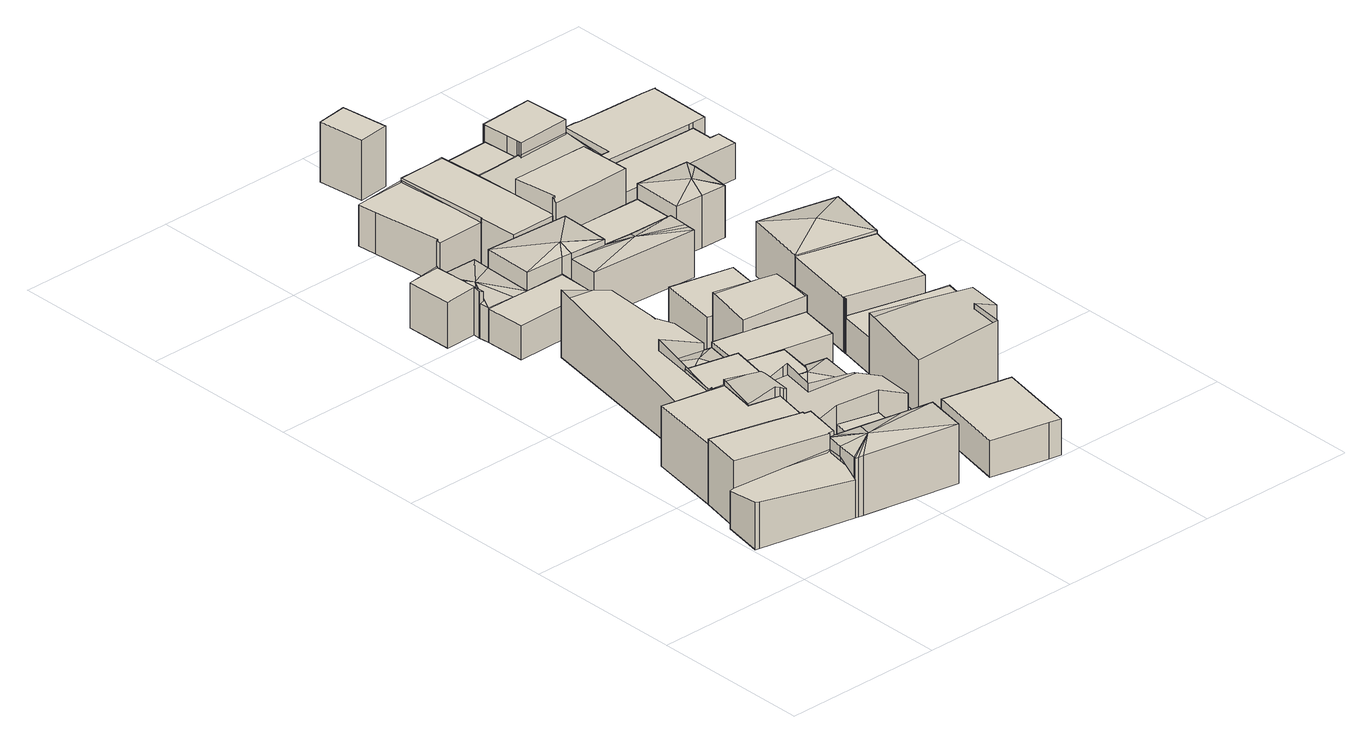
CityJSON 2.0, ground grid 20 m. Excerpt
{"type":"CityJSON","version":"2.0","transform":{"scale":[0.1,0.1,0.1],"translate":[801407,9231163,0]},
"CityObjects":{
"building1":{"type":"Building","attributes":{"Building Type":"Residential","Roof Shape":"gable","Roof Material":"Concrete Glazed Tile","Roof Material Code":1,"Roof Direction":"west","Building Height":4.72,"Roof Slope":28.1,"Footprint Area":63.86,"Solar PV Capacity Low":8,"Solar PV Capacity High":10.5,"Solar Annual Energy Low":11529,"Solar Annual Energy High":15194,"Suitable PV Area":47.73},"geometry":[{"type":"MultiSurface","lod":"2.2","boundaries":[[[0,1,2,3,4,5,6]],[[6,5,7,8]],[[5,4,9,7]],[[4,3,10,9]],[[3,2,11,10]],[[2,1,12,11]],[[1,0,13,12]],[[0,6,8,13]],[[8,7,9,10,11,12,13]]]}]},
"building2":{"type":"Building","attributes":{"Building Type":"Residential","Roof Shape":"shed","Roof Material":"Concrete Glazed Tile","Roof Material Code":1,"Roof Direction":"west","Building Height":7.9,"Roof Slope":19.7,"Footprint Area":66.65,"Solar PV Capacity Low":8.34,"Solar PV Capacity High":10.96,"Solar Annual Energy Low":12033,"Solar Annual Energy High":15858,"Suitable PV Area":49.82},"geometry":[{"type":"MultiSurface","lod":"2.2","boundaries":[[[14,15,16,17,18,19,20,2,1,21]],[[21,1,22,23]],[[1,2,24,22]],[[2,20,25,24]],[[20,19,26,25]],[[19,18,27,26]],[[18,17,28,27]],[[17,16,29,28]],[[16,15,30,29]],[[15,14,31,30]],[[14,21,23,31]],[[23,22,24,25,26,27,28,29,30,31]]]}]},
"building3":{"type":"Building","attributes":{"Building Type":"Residential","Roof Shape":"flat","Roof Material":"Concrete Glazed Tile","Roof Material Code":1,"Roof Direction":"west","Building Height":7.52,"Roof Slope":6.8,"Footprint Area":92.76,"Solar PV Capacity Low":11.61,"Solar PV Capacity High":15.25,"Solar Annual Energy Low":16748,"Solar Annual Energy High":22072,"Suitable PV Area":69.34},"geometry":[{"type":"MultiSurface","lod":"2.2","boundaries":[[[17,32,33,34,35,36,37,38,20,19]],[[19,20,39,40]],[[20,38,41,39]],[[38,37,42,41]],[[37,36,43,42]],[[36,35,44,43]],[[35,34,45,44]],[[34,33,46,45]],[[33,32,47,46]],[[32,17,48,47]],[[17,19,40,48]],[[40,39,41,42,43,44,45,46,47,48]]]}]},
"building4":{"type":"Building","attributes":{"Building Type":"Residential","Roof Shape":"gable","Roof Material":"Concrete Glazed Tile","Roof Material Code":1,"Roof Direction":"west","Building Height":7.71,"Roof Slope":27.5,"Footprint Area":23.83,"Solar PV Capacity Low":2.98,"Solar PV Capacity High":3.92,"Solar Annual Energy Low":4302,"Solar Annual Energy High":5669,"Suitable PV Area":17.81},"geometry":[{"type":"MultiSurface","lod":"2.2","boundaries":[[[49,35,34,33,32,50,51,52,53]],[[53,52,54,55]],[[52,51,56,54]],[[51,50,57,56]],[[50,32,58,57]],[[32,33,59,58]],[[33,34,60,59]],[[34,35,61,60]],[[35,49,62,61]],[[49,53,55,62]],[[55,54,56,57,58,59,60,61,62]]]}]},
"building5":{"type":"Building","attributes":{"Building Type":"Residential","Roof Shape":"hip","Roof Material":"Clay Tile Shingle","Roof Material Code":3,"Roof Direction":"west","Building Height":7.44,"Roof Slope":20.8,"Footprint Area":70.26,"Solar PV Capacity Low":8.8,"Solar PV Capacity High":11.55,"Solar Annual Energy Low":12684,"Solar Annual Energy High":16717,"Suitable PV Area":52.52},"geometry":[{"type":"MultiSurface","lod":"2.2","boundaries":[[[63,64,14,21,1,0,65,6,66,67,68,69]],[[69,68,70,71]],[[68,67,72,70]],[[67,66,73,72]],[[66,6,74,73]],[[6,65,75,74]],[[65,0,76,75]],[[0,1,77,76]],[[1,21,78,77]],[[21,14,79,78]],[[14,64,80,79]],[[64,63,81,80]],[[63,69,71,81]],[[71,70,82]],[[70,72,82]],[[72,73,82]],[[73,74,82]],[[74,75,82]],[[75,76,82]],[[76,77,82]],[[77,78,82]],[[78,79,82]],[[79,80,82]],[[80,81,82]],[[81,71,82]]]}]},
"building6":{"type":"Building","attributes":{"Building Type":"Residential","Roof Shape":"shed","Roof Material":"Concrete Glazed Tile","Roof Material Code":1,"Roof Direction":"west","Building Height":7.47,"Roof Slope":15,"Footprint Area":32.42,"Solar PV Capacity Low":4.06,"Solar PV Capacity High":5.33,"Solar Annual Energy Low":5853,"Solar Annual Energy High":7714,"Suitable PV Area":24.23},"geometry":[{"type":"MultiSurface","lod":"2.2","boundaries":[[[83,84,85,86,36,35,49,53]],[[53,49,87,88]],[[49,35,89,87]],[[35,36,90,89]],[[36,86,91,90]],[[86,85,92,91]],[[85,84,93,92]],[[84,83,94,93]],[[83,53,88,94]],[[88,87,89,90,91,92,93,94]]]}]},
"building7":{"type":"Building","attributes":{"Building Type":"Residential","Roof Shape":"shed","Roof Material":"Concrete Glazed Tile","Roof Material Code":1,"Roof Direction":"west","Building Height":5.01,"Roof Slope":18.8,"Footprint Area":24.8,"Solar PV Capacity Low":3.1,"Solar PV Capacity High":4.08,"Solar Annual Energy Low":4477,"Solar Annual Energy High":5900,"Suitable PV Area":18.53},"geometry":[{"type":"MultiSurface","lod":"2.2","boundaries":[[[64,63,95,96]],[[96,95,97,98]],[[95,63,99,97]],[[63,64,100,99]],[[64,96,98,100]],[[98,97,99,100]]]}]},
"building8":{"type":"Building","attributes":{"Building Type":"Residential","Roof Shape":"gable","Roof Material":"Concrete Aluminum Tile","Roof Material Code":2,"Roof Direction":"west","Building Height":5.83,"Roof Slope":32.6,"Footprint Area":135.89,"Solar PV Capacity Low":17.01,"Solar PV Capacity High":22.35,"Solar Annual Energy Low":24534,"Solar Annual Energy High":32334,"Suitable PV Area":101.58},"geometry":[{"type":"MultiSurface","lod":"2.2","boundaries":[[[86,85,84,101,102,103,104,105,106,37,36]],[[36,37,107,108]],[[37,106,109,107]],[[106,105,110,109]],[[105,104,111,110]],[[104,103,112,111]],[[103,102,113,112]],[[102,101,114,113]],[[101,84,115,114]],[[84,85,116,115]],[[85,86,117,116]],[[86,36,108,117]],[[108,107,109,110,111,112,113,114,115,116,117]]]}]},
"building9":{"type":"Building","attributes":{"Building Type":"Residential","Roof Shape":"hip","Roof Material":"Concrete Aluminum Tile","Roof Material Code":2,"Roof Direction":"west","Building Height":5.46,"Roof Slope":24.9,"Footprint Area":34.94,"Solar PV Capacity Low":4.38,"Solar PV Capacity High":5.75,"Solar Annual Energy Low":6309,"Solar Annual Energy High":8315,"Suitable PV Area":26.12},"geometry":[{"type":"MultiSurface","lod":"2.2","boundaries":[[[102,101,84,83,118]],[[118,83,119,120]],[[83,84,121,119]],[[84,101,122,121]],[[101,102,123,122]],[[102,118,120,123]],[[120,119,124]],[[119,121,124]],[[121,122,124]],[[122,123,124]],[[123,120,124]]]}]},
"building10":{"type":"Building","attributes":{"Building Type":"Residential","Roof Shape":"gable","Roof Material":"Concrete Glazed Tile","Roof Material Code":1,"Roof Direction":"west","Building Height":5.61,"Roof Slope":27.6,"Footprint Area":26.09,"Solar PV Capacity Low":3.27,"Solar PV Capacity High":4.29,"Solar Annual Energy Low":4710,"Solar Annual Energy High":6208,"Suitable PV Area":19.5},"geometry":[{"type":"MultiSurface","lod":"2.2","boundaries":[[[125,126,127,128,129,130,131]],[[131,130,132,133]],[[130,129,134,132]],[[129,128,135,134]],[[128,127,136,135]],[[127,126,137,136]],[[126,125,138,137]],[[125,139,138]],[[125,131,133,139]],[[133,132,134,135,136,137,138,139]]]}]},
"building11":{"type":"Building","attributes":{"Building Type":"Residential","Roof Shape":"gable","Roof Material":"Asbestos Sheet","Roof Material Code":4,"Roof Direction":"west","Building Height":5.66,"Roof Slope":31.5,"Footprint Area":79.35,"Solar PV Capacity Low":9.94,"Solar PV Capacity High":13.05,"Solar Annual Energy Low":14327,"Solar Annual Energy High":18881,"Suitable PV Area":59.32},"geometry":[{"type":"MultiSurface","lod":"2.2","boundaries":[[[140,52,51,50,32,17,16,15,96,95,141,142,143,144,145]],[[145,144,146,147]],[[144,143,148,146]],[[143,142,149,148]],[[142,141,150,149]],[[141,95,151,150]],[[95,96,152,151]],[[96,15,153,152]],[[15,16,154,153]],[[16,17,155,154]],[[17,32,156,155]],[[32,50,157,156]],[[50,51,158,157]],[[51,52,159,158]],[[52,140,160,159]],[[140,145,147,160]],[[147,146,148,149,150,151,152,153,154,155,156,157,158,159,160]]]}]},
"building12":{"type":"Building","attributes":{"Building Type":"Residential","Roof Shape":"shed","Roof Material":"Asbestos Sheet","Roof Material Code":4,"Roof Direction":"west","Building Height":6.08,"Roof Slope":18.8,"Footprint Area":31.85,"Solar PV Capacity Low":3.99,"Solar PV Capacity High":5.24,"Solar Annual Energy Low":5750,"Solar Annual Energy High":7577,"Suitable PV Area":23.8},"geometry":[{"type":"MultiSurface","lod":"2.2","boundaries":[[[161,162,83,53,52,140,145,163]],[[163,145,164,165]],[[145,140,166,164]],[[140,52,167,166]],[[52,53,168,167]],[[53,83,169,168]],[[83,162,170,169]],[[162,161,171,170]],[[161,163,165,171]],[[165,164,166,167,168,169,170,171]]]}]},
"building13":{"type":"Building","attributes":{"Building Type":"Residential","Roof Shape":"hip","Roof Material":"Concrete Glazed Tile","Roof Material Code":1,"Roof Direction":"west","Building Height":6.32,"Roof Slope":23.6,"Footprint Area":27.87,"Solar PV Capacity Low":3.49,"Solar PV Capacity High":4.58,"Solar Annual Energy Low":5032,"Solar Annual Energy High":6631,"Suitable PV Area":20.83},"geometry":[{"type":"MultiSurface","lod":"2.2","boundaries":[[[161,163,140,145,144,143,172]],[[172,143,173,174]],[[143,144,175,173]],[[144,145,176,175]],[[145,140,177,176]],[[140,163,178,177]],[[163,161,179,178]],[[161,172,174,179]],[[174,173,180]],[[173,175,180]],[[175,176,180]],[[176,177,180]],[[177,178,180]],[[178,179,180]],[[179,174,180]]]}]},
"building14":{"type":"Building","attributes":{"Building Type":"Residential","Roof Shape":"hip","Roof Material":"Concrete Aluminum Tile","Roof Material Code":2,"Roof Direction":"west","Building Height":4.34,"Roof Slope":25.6,"Footprint Area":45.26,"Solar PV Capacity Low":5.67,"Solar PV Capacity High":7.44,"Solar Annual Energy Low":8172,"Solar Annual Energy High":10770,"Suitable PV Area":33.83},"geometry":[{"type":"MultiSurface","lod":"2.2","boundaries":[[[181,182,183,184,125,131,130,185,186,187,188]],[[188,187,189,190]],[[187,186,191,189]],[[186,185,192,191]],[[185,130,193,192]],[[130,131,194,193]],[[131,125,195,194]],[[125,184,196,195]],[[184,183,197,196]],[[183,182,198,197]],[[182,181,199,198]],[[181,188,190,199]],[[190,189,200]],[[189,191,200]],[[191,192,200]],[[192,193,200]],[[193,194,200]],[[194,195,200]],[[195,196,200]],[[196,197,200]],[[197,198,200]],[[198,199,200]],[[199,190,200]]]}]},
"building15":{"type":"Building","attributes":{"Building Type":"Residential","Roof Shape":"gable","Roof Material":"Concrete Glazed Tile","Roof Material Code":1,"Roof Direction":"west","Building Height":4.24,"Roof Slope":28.6,"Footprint Area":49.07,"Solar PV Capacity Low":6.14,"Solar PV Capacity High":8.07,"Solar Annual Energy Low":8858,"Solar Annual Energy High":11675,"Suitable PV Area":36.68},"geometry":[{"type":"MultiSurface","lod":"2.2","boundaries":[[[201,202,203,187,186,185]],[[185,186,191,204]],[[186,187,189,191]],[[187,203,205,189]],[[203,202,206,205]],[[202,201,207,206]],[[201,185,204,207]],[[204,191,189,205,206,207]]]}]},
"building16":{"type":"Building","attributes":{"Building Type":"Residential","Roof Shape":"flat","Roof Material":"Concrete Glazed Tile","Roof Material Code":1,"Roof Direction":"west","Building Height":6.19,"Roof Slope":6.9,"Footprint Area":61.92,"Solar PV Capacity Low":7.75,"Solar PV Capacity High":10.18,"Solar Annual Energy Low":11180,"Solar Annual Energy High":14734,"Suitable PV Area":46.29},"geometry":[{"type":"MultiSurface","lod":"2.2","boundaries":[[[118,83,162,208,209]],[[209,208,210,211]],[[208,162,212,210]],[[162,83,213,212]],[[83,118,214,213]],[[118,209,211,214]],[[211,210,212,213,214]]]}]},
"building17":{"type":"Building","attributes":{"Building Type":"Residential","Roof Shape":"flat","Roof Material":"Concrete Glazed Tile","Roof Material Code":1,"Roof Direction":"west","Building Height":4.52,"Roof Slope":10.8,"Footprint Area":88.57,"Solar PV Capacity Low":11.09,"Solar PV Capacity High":14.57,"Solar Annual Energy Low":15991,"Solar Annual Energy High":21074,"Suitable PV Area":66.21},"geometry":[{"type":"MultiSurface","lod":"2.2","boundaries":[[[215,216,217,218,219,220]],[[220,219,221,222]],[[219,218,223,221]],[[218,217,224,223]],[[217,216,225,224]],[[216,215,226,225]],[[215,220,222,226]],[[222,221,223,224,225,226]]]}]},
"building18":{"type":"Building","attributes":{"Building Type":"Residential","Roof Shape":"hip","Roof Material":"Concrete Aluminum Tile","Roof Material Code":2,"Roof Direction":"west","Building Height":6.58,"Roof Slope":26.9,"Footprint Area":67.69,"Solar PV Capacity Low":8.48,"Solar PV Capacity High":11.13,"Solar Annual Energy Low":12221,"Solar Annual Energy High":16107,"Suitable PV Area":50.6},"geometry":[{"type":"MultiSurface","lod":"2.2","boundaries":[[[227,228,229,188,187,203,230]],[[230,203,231,232]],[[203,187,233,231]],[[187,188,234,233]],[[188,229,235,234]],[[229,228,236,235]],[[228,227,237,236]],[[227,230,232,237]],[[232,231,238]],[[231,233,238]],[[233,234,238]],[[234,235,238]],[[235,236,238]],[[236,237,238]],[[237,232,238]]]}]},
"building19":{"type":"Building","attributes":{"Building Type":"Residential","Roof Shape":"gable","Roof Material":"Concrete Glazed Tile","Roof Material Code":1,"Roof Direction":"west","Building Height":7.66,"Roof Slope":30.5,"Footprint Area":48.56,"Solar PV Capacity Low":6.08,"Solar PV Capacity High":7.99,"Solar Annual Energy Low":8767,"Solar Annual Energy High":11554,"Suitable PV Area":36.3},"geometry":[{"type":"MultiSurface","lod":"2.2","boundaries":[[[239,240,241,242]],[[242,241,243,244]],[[241,240,245,243]],[[240,239,246,245]],[[239,242,244,246]],[[244,243,245,246]]]}]},
"building20":{"type":"Building","attributes":{"Building Type":"Residential","Roof Shape":"gable","Roof Material":"Clay Tile Shingle","Roof Material Code":3,"Roof Direction":"west","Building Height":5.13,"Roof Slope":26.3,"Footprint Area":75.46,"Solar PV Capacity Low":9.45,"Solar PV Capacity High":12.41,"Solar Annual Energy Low":13625,"Solar Annual Energy High":17956,"Suitable PV Area":56.41},"geometry":[{"type":"MultiSurface","lod":"2.2","boundaries":[[[247,248,249,250,251,252,253,254]],[[254,253,255,256]],[[253,252,257,255]],[[252,251,258,257]],[[251,250,259,258]],[[250,249,260,259]],[[249,248,261,260]],[[248,247,262,261]],[[247,254,256,262]],[[256,255,257,258,259,260,261,262]]]}]},
"building21":{"type":"Building","attributes":{"Building Type":"Residential","Roof Shape":"shed","Roof Material":"Clay Tile Shingle","Roof Material Code":3,"Roof Direction":"west","Building Height":4.18,"Roof Slope":14.7,"Footprint Area":60.86,"Solar PV Capacity Low":7.62,"Solar PV Capacity High":10.01,"Solar Annual Energy Low":10987,"Solar Annual Energy High":14481,"Suitable PV Area":45.49},"geometry":[{"type":"MultiSurface","lod":"2.2","boundaries":[[[263,264,265,266]],[[266,265,267,268]],[[265,264,269,267]],[[264,263,270,269]],[[263,266,268,270]],[[268,267,269,270]]]}]},
"building22":{"type":"Building","attributes":{"Building Type":"Residential","Roof Shape":"hip","Roof Material":"Concrete Glazed Tile","Roof Material Code":1,"Roof Direction":"west","Building Height":5.88,"Roof Slope":27.1,"Footprint Area":51.78,"Solar PV Capacity Low":6.48,"Solar PV Capacity High":8.52,"Solar Annual Energy Low":9349,"Solar Annual Energy High":12321,"Suitable PV Area":38.71},"geometry":[{"type":"MultiSurface","lod":"2.2","boundaries":[[[271,272,273,274,275,228,227,230,276,277]],[[277,276,278,279]],[[276,230,280,278]],[[230,227,281,280]],[[227,228,282,281]],[[228,275,283,282]],[[275,274,284,283]],[[274,273,285,284]],[[273,272,286,285]],[[272,271,287,286]],[[271,277,279,287]],[[279,278,288]],[[278,280,288]],[[280,281,288]],[[281,282,288]],[[282,283,288]],[[283,284,288]],[[284,285,288]],[[285,286,288]],[[286,287,288]],[[287,279,288]]]}]},
"building23":{"type":"Building","attributes":{"Building Type":"Residential","Roof Shape":"shed","Roof Material":"Clay Tile Shingle","Roof Material Code":3,"Roof Direction":"west","Building Height":5.54,"Roof Slope":11.5,"Footprint Area":104.5,"Solar PV Capacity Low":13.08,"Solar PV Capacity High":17.19,"Solar Annual Energy Low":18867,"Solar Annual Energy High":24866,"Suitable PV Area":78.12},"geometry":[{"type":"MultiSurface","lod":"2.2","boundaries":[[[289,254,253,252,290,291,292,293,294,295]],[[295,294,296,297]],[[294,293,298,296]],[[293,292,299,298]],[[292,291,300,299]],[[291,290,301,300]],[[290,252,302,301]],[[252,253,303,302]],[[253,254,304,303]],[[254,289,305,304]],[[289,295,297,305]],[[297,296,298,299,300,301,302,303,304,305]]]}]},
"building24":{"type":"Building","attributes":{"Building Type":"Residential","Roof Shape":"gable","Roof Material":"Concrete Glazed Tile","Roof Material Code":1,"Roof Direction":"west","Building Height":6.82,"Roof Slope":27.5,"Footprint Area":112.55,"Solar PV Capacity Low":14.09,"Solar PV Capacity High":18.51,"Solar Annual Energy Low":20321,"Solar Annual Energy High":26781,"Suitable PV Area":84.13},"geometry":[{"type":"MultiSurface","lod":"2.2","boundaries":[[[306,307,308,309,310,311]],[[311,310,312,313]],[[310,309,314,312]],[[309,308,315,314]],[[308,307,316,315]],[[307,306,317,316]],[[306,311,313,317]],[[313,312,314,315,316,317]]]}]},
"building25":{"type":"Building","attributes":{"Building Type":"Residential","Roof Shape":"flat","Roof Material":"Concrete Glazed Tile","Roof Material Code":1,"Roof Direction":"west","Building Height":7.49,"Roof Slope":10.6,"Footprint Area":22.86,"Solar PV Capacity Low":2.86,"Solar PV Capacity High":3.76,"Solar Annual Energy Low":4128,"Solar Annual Energy High":5440,"Suitable PV Area":17.09},"geometry":[{"type":"MultiSurface","lod":"2.2","boundaries":[[[318,319,320,321]],[[321,320,322,323]],[[320,319,324,322]],[[319,318,325,324]],[[318,321,323,325]],[[323,322,324,325]]]}]},
"building26":{"type":"Building","attributes":{"Building Type":"Residential","Roof Shape":"gable","Roof Material":"Concrete Aluminum Tile","Roof Material Code":2,"Roof Direction":"west","Building Height":4.49,"Roof Slope":32.7,"Footprint Area":67.81,"Solar PV Capacity Low":8.49,"Solar PV Capacity High":11.15,"Solar Annual Energy Low":12242,"Solar Annual Energy High":16134,"Suitable PV Area":50.69},"geometry":[{"type":"MultiSurface","lod":"2.2","boundaries":[[[326,327,229,228,275,274,273,328]],[[328,273,329,330]],[[273,274,331,329]],[[274,275,332,331]],[[275,228,333,332]],[[228,229,334,333]],[[229,327,335,334]],[[327,326,336,335]],[[326,328,330,336]],[[330,329,331,332,333,334,335,336]]]}]},
"building27":{"type":"Building","attributes":{"Building Type":"Residential","Roof Shape":"shed","Roof Material":"Concrete Glazed Tile","Roof Material Code":1,"Roof Direction":"west","Building Height":4.17,"Roof Slope":19.7,"Footprint Area":70.49,"Solar PV Capacity Low":8.83,"Solar PV Capacity High":11.59,"Solar Annual Energy Low":12726,"Solar Annual Energy High":16772,"Suitable PV Area":52.69},"geometry":[{"type":"MultiSurface","lod":"2.2","boundaries":[[[337,308,307,338,339,340,341,342,343]],[[343,342,344,345]],[[342,341,346,344]],[[341,340,347,346]],[[340,339,348,347]],[[339,338,349,348]],[[338,307,350,349]],[[307,308,351,350]],[[308,337,352,351]],[[337,343,345,352]],[[345,344,346,347,348,349,350,351,352]]]}]},
"building28":{"type":"Building","attributes":{"Building Type":"Residential","Roof Shape":"gable","Roof Material":"Concrete Glazed Tile","Roof Material Code":1,"Roof Direction":"west","Building Height":7.52,"Roof Slope":30.8,"Footprint Area":64.49,"Solar PV Capacity Low":8.07,"Solar PV Capacity High":10.61,"Solar Annual Energy Low":11643,"Solar Annual Energy High":15345,"Suitable PV Area":48.21},"geometry":[{"type":"MultiSurface","lod":"2.2","boundaries":[[[353,293,292,291,354,355]],[[355,354,356,357]],[[354,291,358,356]],[[291,292,359,358]],[[292,293,360,359]],[[293,353,361,360]],[[353,355,357,361]],[[357,356,358,359,360,361]]]}]},
"building29":{"type":"Building","attributes":{"Building Type":"Residential","Roof Shape":"shed","Roof Material":"Concrete Glazed Tile","Roof Material Code":1,"Roof Direction":"west","Building Height":6.37,"Roof Slope":19.5,"Footprint Area":100.95,"Solar PV Capacity Low":12.64,"Solar PV Capacity High":16.6,"Solar Annual Energy Low":18225,"Solar Annual Energy High":24020,"Suitable PV Area":75.46},"geometry":[{"type":"MultiSurface","lod":"2.2","boundaries":[[[362,363,337,343,342,364,365]],[[365,364,366,367]],[[364,342,368,366]],[[342,343,369,368]],[[343,337,370,369]],[[337,363,371,370]],[[363,362,372,371]],[[362,365,367,372]],[[367,366,368,369,370,371,372]]]}]},
"building30":{"type":"Building","attributes":{"Building Type":"Residential","Roof Shape":"shed","Roof Material":"Concrete Glazed Tile","Roof Material Code":1,"Roof Direction":"west","Building Height":4.61,"Roof Slope":19.4,"Footprint Area":32.4,"Solar PV Capacity Low":4.06,"Solar PV Capacity High":5.33,"Solar Annual Energy Low":5850,"Solar Annual Energy High":7710,"Suitable PV Area":24.22},"geometry":[{"type":"MultiSurface","lod":"2.2","boundaries":[[[294,373,374,375,376,377,378,379,295]],[[295,379,380,381]],[[379,378,382,380]],[[378,377,383,382]],[[377,376,384,383]],[[376,375,385,384]],[[375,374,386,385]],[[374,373,387,386]],[[373,294,388,387]],[[294,295,381,388]],[[381,380,382,383,384,385,386,387,388]]]}]},
"building31":{"type":"Building","attributes":{"Building Type":"Residential","Roof Shape":"gable","Roof Material":"Clay Tile Shingle","Roof Material Code":3,"Roof Direction":"west","Building Height":4.43,"Roof Slope":25.1,"Footprint Area":85.96,"Solar PV Capacity Low":10.76,"Solar PV Capacity High":14.14,"Solar Annual Energy Low":15520,"Solar Annual Energy High":20454,"Suitable PV Area":64.26},"geometry":[{"type":"MultiSurface","lod":"2.2","boundaries":[[[389,390,391,392,393,376,375,374,373,294,293,353,394,395,396]],[[396,395,397,398]],[[395,394,399,397]],[[394,353,400,399]],[[353,293,401,400]],[[293,294,402,401]],[[294,373,403,402]],[[373,374,404,403]],[[374,375,405,404]],[[375,376,406,405]],[[376,393,407,406]],[[393,392,408,407]],[[392,391,409,408]],[[391,390,410,409]],[[390,389,411,410]],[[389,396,398,411]],[[398,397,399,400,401,402,403,404,405,406,407,408,409,410,411]]]}]},
"building32":{"type":"Building","attributes":{"Building Type":"Residential","Roof Shape":"hip","Roof Material":"Clay Tile Shingle","Roof Material Code":3,"Roof Direction":"west","Building Height":6.83,"Roof Slope":26.7,"Footprint Area":82.46,"Solar PV Capacity Low":10.32,"Solar PV Capacity High":13.56,"Solar Annual Energy Low":14887,"Solar Annual Energy High":19620,"Suitable PV Area":61.64},"geometry":[{"type":"MultiSurface","lod":"2.2","boundaries":[[[412,362,365,413]],[[413,365,414,415]],[[365,362,416,414]],[[362,412,417,416]],[[412,413,415,417]],[[415,414,418]],[[414,416,418]],[[416,417,418]],[[417,415,418]]]}]},
"building33":{"type":"Building","attributes":{"Building Type":"Residential","Roof Shape":"hip","Roof Material":"Concrete Glazed Tile","Roof Material Code":1,"Roof Direction":"west","Building Height":6.49,"Roof Slope":23.1,"Footprint Area":43.27,"Solar PV Capacity Low":5.42,"Solar PV Capacity High":7.12,"Solar Annual Energy Low":7812,"Solar Annual Energy High":10296,"Suitable PV Area":32.34},"geometry":[{"type":"MultiSurface","lod":"2.2","boundaries":[[[327,326,419,420,421,422,423]],[[423,422,424,425]],[[422,421,426,424]],[[421,420,427,426]],[[420,419,428,427]],[[419,326,429,428]],[[326,327,430,429]],[[327,423,425,430]],[[425,424,431]],[[424,426,431]],[[426,427,431]],[[427,428,431]],[[428,429,431]],[[429,430,431]],[[430,425,431]]]}]},
"building34":{"type":"Building","attributes":{"Building Type":"Residential","Roof Shape":"flat","Roof Material":"Asbestos Sheet","Roof Material Code":4,"Roof Direction":"west","Building Height":6.72,"Roof Slope":11.5,"Footprint Area":38.48,"Solar PV Capacity Low":4.82,"Solar PV Capacity High":6.33,"Solar Annual Energy Low":6947,"Solar Annual Energy High":9156,"Suitable PV Area":28.76},"geometry":[{"type":"MultiSurface","lod":"2.2","boundaries":[[[390,432,433,379,434,378,376,377,393,392,391]],[[391,392,435,436]],[[392,393,437,435]],[[393,377,438,437]],[[377,376,439,438]],[[376,378,440,439]],[[378,434,441,440]],[[434,379,442,441]],[[379,433,443,442]],[[433,432,444,443]],[[432,390,445,444]],[[390,391,436,445]],[[436,435,437,438,439,440,441,442,443,444,445]]]}]},
"building35":{"type":"Building","attributes":{"Building Type":"Residential","Roof Shape":"shed","Roof Material":"Concrete Glazed Tile","Roof Material Code":1,"Roof Direction":"west","Building Height":4.49,"Roof Slope":11.7,"Footprint Area":79.73,"Solar PV Capacity Low":9.98,"Solar PV Capacity High":13.11,"Solar Annual Energy Low":14394,"Solar Annual Energy High":18971,"Suitable PV Area":59.6},"geometry":[{"type":"MultiSurface","lod":"2.2","boundaries":[[[446,447,448,449,450,451,394,353,355]],[[355,353,452,453]],[[353,394,454,452]],[[394,451,455,454]],[[451,450,456,455]],[[450,449,457,456]],[[449,448,458,457]],[[448,447,459,458]],[[447,446,460,459]],[[446,355,453,460]],[[453,452,454,455,456,457,458,459,460]]]}]},
"building36":{"type":"Building","attributes":{"Building Type":"Residential","Roof Shape":"shed","Roof Material":"Clay Tile Shingle","Roof Material Code":3,"Roof Direction":"west","Building Height":5.19,"Roof Slope":15.4,"Footprint Area":106.01,"Solar PV Capacity Low":13.27,"Solar PV Capacity High":17.43,"Solar Annual Energy Low":19140,"Solar Annual Energy High":25225,"Suitable PV Area":79.24},"geometry":[{"type":"MultiSurface","lod":"2.2","boundaries":[[[461,462,463,464,396,395,394,451,450,449,465,466,467,468]],[[468,467,469,470]],[[467,466,471,469]],[[466,465,472,471]],[[465,449,473,472]],[[449,450,474,473]],[[450,451,475,474]],[[451,394,476,475]],[[394,395,477,476]],[[395,396,478,477]],[[396,464,479,478]],[[464,463,480,479]],[[463,462,481,480]],[[462,461,482,481]],[[461,468,470,482]],[[470,469,471,472,473,474,475,476,477,478,479,480,481,482]]]}]}
},
"vertices":[
[132,85,0],[136,106,0],[19,130,0],[14,130,0],[4,80,0],[9,79,0],[127,56,0],[9,79,58],[127,56,47],[4,80,59],[14,130,47],[19,130,48],[136,106,59],[132,85,61],
[143,107,0],[153,154,0],[145,155,0],[145,158,0],[140,159,0],[104,167,0],[31,183,0],[136,108,0],[136,106,79],[136,108,79],[19,130,82],[31,183,81],[104,167,80],[140,159,79],[145,158,79],[145,155,79],[153,154,79],[143,107,79],
[155,204,0],[149,205,0],[116,212,0],[126,260,0],[110,263,0],[78,269,0],[48,275,0],[31,183,75],[104,167,75],[48,275,75],[78,269,75],[110,263,75],[126,260,75],[116,212,75],[149,205,75],[155,204,75],[145,158,75],
[126,261,0],[159,203,0],[162,202,0],[171,245,0],[172,252,0],[171,245,78],[172,252,77],[162,202,82],[159,203,83],[155,204,85],[149,205,88],[116,212,77],[126,260,82],[126,261,82],
[228,92,0],[176,101,0],[127,58,0],[131,55,0],[137,54,0],[256,33,0],[266,85,0],[256,33,74],[266,85,74],[137,54,74],[131,55,74],[127,56,74],[127,58,74],[132,85,74],[136,106,74],[136,108,74],[143,107,74],[176,101,74],[228,92,74],[166,78,80],
[182,299,0],[117,312,0],[107,265,0],[111,264,0],[126,261,76],[172,252,75],[126,260,76],[110,263,76],[111,264,76],[107,265,76],[117,312,76],[182,299,75],
[237,138,0],[185,148,0],[237,138,50],[185,148,52],[228,92,50],[176,101,52],
[127,364,0],[182,353,0],[193,411,0],[169,415,0],[185,500,0],[123,512,0],[78,269,58],[110,263,77],[123,512,84],[185,500,63],[169,415,72],[193,411,58],[182,353,64],[127,364,86],[117,312,80],[107,265,75],[111,264,77],
[192,351,0],[182,299,55],[192,351,55],[117,312,55],[127,364,55],[182,353,55],[160,336,61],
[88,669,0],[46,666,0],[47,608,0],[86,609,0],[86,601,0],[86,600,0],[91,600,0],[86,600,58],[91,600,56],[86,601,58],[86,609,59],[47,608,57],[46,666,56],[88,669,58],[88,669,57],
[193,241,0],[274,132,0],[283,182,0],[249,189,0],[191,199,0],[199,240,0],[191,199,78],[199,240,81],[249,189,72],[283,182,57],[274,132,61],[237,138,78],[185,148,75],[153,154,60],[145,155,57],[145,158,57],[155,204,61],[159,203,63],[162,202,65],[171,245,69],[193,241,79],
[231,247,0],[239,288,0],[229,235,0],[199,240,62],[229,235,61],[193,241,62],[171,245,63],[172,252,63],[182,299,63],[239,288,61],[231,247,61],
[258,242,0],[249,189,63],[258,242,63],[191,199,63],[199,240,63],[193,241,63],[229,235,63],[231,247,63],[218,229,68],
[144,671,0],[93,672,0],[94,670,0],[91,669,0],[87,587,0],[122,586,0],[141,585,0],[143,648,0],[141,585,43],[143,648,43],[122,586,43],[87,587,43],[86,600,43],[91,600,43],[88,669,43],[91,669,43],[94,670,43],[93,672,43],[144,671,43],[106,629,49],
[88,537,0],[190,538,0],[190,583,0],[87,587,42],[190,583,45],[190,538,43],[88,537,42],
[298,276,0],[308,328,0],[298,276,62],[308,328,62],[239,288,62],[182,299,62],[192,351,62],
[310,119,0],[289,20,0],[361,5,0],[376,2,0],[385,48,0],[396,101,0],[385,48,45],[396,101,45],[376,2,45],[361,5,45],[289,20,45],[310,119,45],
[248,579,0],[248,580,0],[250,643,0],[202,582,0],[190,583,66],[202,582,66],[141,585,66],[143,648,66],[250,643,66],[248,580,66],[248,579,66],[203,600,72],
[241,402,0],[230,343,0],[310,329,0],[321,388,0],[310,329,81],[321,388,77],[230,343,77],[241,402,81],
[121,827,0],[123,803,0],[130,713,0],[128,713,0],[128,707,0],[191,711,0],[192,711,0],[185,830,0],[192,711,51],[185,830,54],[191,711,52],[128,707,54],[128,713,54],[130,713,55],[123,803,52],[121,827,51],
[256,487,0],[243,413,0],[323,399,0],[336,473,0],[323,399,42],[336,473,42],[243,413,44],[256,487,44],
[339,545,0],[340,552,0],[341,576,0],[283,577,0],[249,580,0],[201,545,0],[339,537,0],[201,545,59],[339,537,59],[202,582,59],[248,579,59],[248,580,59],[249,580,59],[283,577,59],[341,576,59],[340,552,59],[339,545,59],[279,565,63],
[226,832,0],[193,662,0],[251,664,0],[255,665,0],[253,724,0],[250,785,0],[247,833,0],[250,785,56],[247,833,56],[253,724,55],[255,665,55],[251,664,56],[193,662,57],[191,711,57],[192,711,57],[185,830,57],[226,832,56],
[455,188,0],[465,237,0],[340,264,0],[321,166,0],[418,147,0],[427,193,0],[418,147,86],[427,193,83],[321,166,68],[340,264,76],[465,237,68],[455,188,72],
[219,957,0],[181,952,0],[187,894,0],[226,898,0],[187,894,75],[226,898,75],[181,952,75],[219,957,75],
[352,578,0],[353,641,0],[352,575,0],[341,576,45],[352,575,45],[283,577,46],[249,580,48],[248,580,48],[250,643,45],[353,641,46],[352,578,46],
[350,311,0],[469,236,0],[472,250,0],[478,280,0],[480,289,0],[450,295,0],[351,316,0],[450,295,42],[351,316,44],[480,289,42],[478,280,42],[472,250,42],[469,236,42],[465,237,42],[340,264,45],[350,311,44],
[352,724,0],[251,658,0],[353,659,0],[251,658,75],[353,659,76],[251,664,79],[255,665,79],[253,724,75],[352,724,75],
[372,414,0],[350,312,0],[468,382,0],[471,393,0],[468,382,64],[471,393,64],[450,295,64],[351,316,68],[350,311,68],[350,312,68],[372,414,67],
[256,786,0],[283,787,0],[316,789,0],[317,789,0],[317,790,0],[316,805,0],[314,837,0],[314,837,46],[247,833,48],[316,805,46],[317,790,46],[317,789,46],[316,789,46],[283,787,47],[256,786,48],[250,785,48],
[388,801,0],[384,801,0],[385,788,0],[317,784,0],[317,787,0],[357,724,0],[388,724,0],[388,792,0],[388,724,44],[388,792,48],[357,724,44],[352,724,44],[253,724,44],[250,785,51],[256,786,51],[283,787,50],[316,789,50],[317,789,50],[317,787,50],[317,784,52],[385,788,50],[384,801,44],[388,801,44],
[389,494,0],[488,472,0],[471,393,68],[488,472,68],[372,414,68],[389,494,68],[430,443,78],
[387,576,0],[419,575,0],[419,577,0],[422,626,0],[422,638,0],[422,626,65],[422,638,65],[419,577,65],[419,575,65],[387,576,65],[352,578,65],[353,641,65],[396,602,71],
[382,844,0],[314,840,0],[314,838,0],[317,784,67],[385,788,67],[317,787,67],[317,790,67],[317,789,67],[316,805,67],[314,838,67],[314,837,67],[314,840,67],[382,844,67],[384,801,67],
[509,656,0],[509,682,0],[497,682,0],[497,709,0],[491,709,0],[357,712,0],[352,724,46],[353,659,46],[357,724,46],[357,712,46],[491,709,45],[497,709,45],[497,682,45],[509,682,45],[509,656,45],
[496,790,0],[462,790,0],[410,791,0],[401,792,0],[514,709,0],[515,777,0],[515,787,0],[516,789,0],[515,787,52],[516,789,52],[515,777,52],[514,709,52],[497,709,52],[491,709,52],[357,712,54],[357,724,54],[388,724,54],[388,792,54],[401,792,54],[410,791,53],[462,790,53],[496,790,52]
]}
